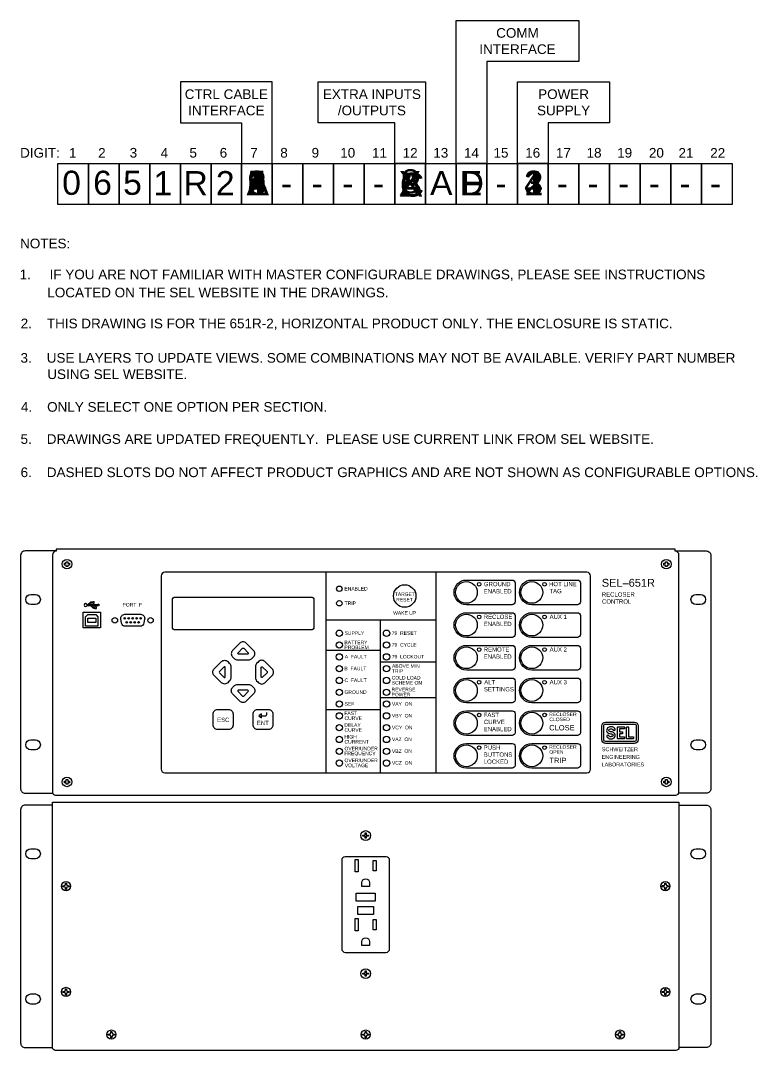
# Model space of a CAD drawing. Extents: x 3 to 47, y 1 to 34.
# Drawn here: x 3 to 23.28, y 5.62 to 33.97 of the extents above; entities that cross this region are included whole.
import ezdxf
from ezdxf.enums import TextEntityAlignment as Align

# ---------------------------------------------------------------- set-up
doc = ezdxf.new("R2010")
doc.units = 0
doc.header["$MEASUREMENT"] = 0
for name, color, linetype in [('1_0_____CONTROL_CABLE_INTE', 7, 'CONTINUOUS'), ('1_1__1__TRADITIONAL_RETROF', 7, 'CONTINUOUS'), ('1_2__2__G_W_VIPER-ST__G_W_', 7, 'CONTINUOUS'), ('1_3__3__ABB_OVR-3_VR3S__15', 7, 'CONTINUOUS'), ('1_4__4__G_W_CTRL_POWER_VIP', 7, 'CONTINUOUS'), ('1_5__5__ABB_JOSLYN_TRIMOD_', 7, 'CONTINUOUS'), ('1_6__6__EATON_NOVA-TS_TRIP', 7, 'CONTINUOUS'), ('1_7__8__SIEMENS_SDR_TRIPLE', 7, 'CONTINUOUS'), ('1_8__9__SIEMENS_SDR_3-PHAS', 7, 'CONTINUOUS'), ('1_9__A__SEL_MULTI-RECLOSER', 7, 'CONTINUOUS'), ('2_0_____EXTRA_INPUTS-OUTPU', 7, 'CONTINUOUS'), ('2_1__X__NONE', 7, 'CONTINUOUS'), ('2_2__8___7__12_VDC_INPUTS_', 7, 'CONTINUOUS'), ('2_3__A___2__125_VDC____5__', 7, 'CONTINUOUS'), ('2_4__B___2__48_VDC____5__1', 7, 'CONTINUOUS'), ('2_5__C___2__220_VDC____5__', 7, 'CONTINUOUS'), ('3_0_____COMMUNICATIONS_INT', 7, 'CONTINUOUS'), ('3_1__D___1__100BASE-FX__EI', 7, 'CONTINUOUS'), ('3_2__E___2__10-100BASE-T__', 7, 'CONTINUOUS'), ('3_3__F___2__100BASE-FX__EI', 7, 'CONTINUOUS'), ('3_4__L___1__10-100BASE-T__', 7, 'CONTINUOUS'), ('4_0_____POWER_SUPPLY_', 7, 'CONTINUOUS'), ('4_1__1__120_VAC__INCLUDES_', 7, 'CONTINUOUS'), ('4_2__2__230_VAC', 7, 'CONTINUOUS'), ('4_3__4__48_VDC', 7, 'CONTINUOUS'), ('4_4__3__125_VDC', 7, 'CONTINUOUS'), ('5_0____DWG', 7, 'CONTINUOUS')]:
    doc.layers.add(name, color=color, linetype=linetype)
doc.styles.add('ARIAL', font='arial.ttf')

msp = doc.modelspace()

# ---------------------------------------------------------------- linework, layer by layer
at = {"layer": '1_0_____CONTROL_CABLE_INTE'}
msp.add_lwpolyline([(4.023, 30.034), (4.867, 30.034), (4.867, 28.909), (4.023, 28.909)], close=True, dxfattribs=at)
at = {"layer": '2_0_____EXTRA_INPUTS-OUTPU'}
msp.add_lwpolyline([(4.023, 30.034), (4.867, 30.034), (4.867, 28.909), (4.023, 28.909)], close=True, dxfattribs=at)
at = {"layer": '3_0_____COMMUNICATIONS_INT'}
msp.add_lwpolyline([(4.023, 30.034), (4.867, 30.034), (4.867, 28.909), (4.023, 28.909)], close=True, dxfattribs=at)
at = {"layer": '4_0_____POWER_SUPPLY_'}
msp.add_lwpolyline([(4.023, 30.034), (4.867, 30.034), (4.867, 28.909), (4.023, 28.909)], close=True, dxfattribs=at)
at = {"layer": '4_1__1__120_VAC__INCLUDES_'}
for points in [[(12.425, 11.548), (12.487, 11.548), (12.487, 11.61), (12.513, 11.61), (12.513, 11.548), (12.575, 11.548), (12.575, 11.522), (12.513, 11.522), (12.513, 11.46), (12.487, 11.46), (12.487, 11.522), (12.425, 11.522)], [(12.29, 10.535), (12.21, 10.535), (12.21, 10.875), (12.29, 10.875)], [(12.71, 10.845), (12.79, 10.845), (12.79, 10.565), (12.71, 10.565)], [(12.235, 9.945), (12.765, 9.945), (12.765, 9.725), (12.235, 9.725)], [(12.285, 9.585), (12.715, 9.585), (12.715, 9.365), (12.285, 9.365)], [(12.21, 9.25), (12.29, 9.25), (12.29, 8.91), (12.21, 8.91)], [(12.71, 9.22), (12.79, 9.22), (12.79, 8.94), (12.71, 8.94)], [(12.425, 7.748), (12.487, 7.748), (12.487, 7.81), (12.513, 7.81), (12.513, 7.748), (12.575, 7.748), (12.575, 7.722), (12.513, 7.722), (12.513, 7.66), (12.487, 7.66), (12.487, 7.722), (12.425, 7.722)]]:
    msp.add_lwpolyline(points, close=True, dxfattribs=at)
for points in [[(11.84, 10.856), (11.84, 8.414, 0.414214), (11.934, 8.32), (13.066, 8.32, 0.414214), (13.16, 8.414), (13.16, 10.856, 0.414214), (13.066, 10.95), (11.934, 10.95, 0.414214)], [(12.395, 10.135), (12.395, 10.24, -1), (12.605, 10.24), (12.605, 10.135)], [(12.395, 8.51), (12.395, 8.615, -1), (12.605, 8.615), (12.605, 8.51)]]:
    msp.add_lwpolyline(points, format="xyb", close=True, dxfattribs=at)
for centre in [(12.5, 11.535), (12.5, 7.735)]:
    msp.add_circle(centre, 0.135, dxfattribs=at)
at = {"layer": '5_0____DWG'}
for points in [[(15.835, 32.847), (15.836, 30.034), (14.992, 30.036), (14.992, 33.972), (18.367, 33.972), (18.367, 32.847)], [(9.085, 30.034), (9.929, 30.034), (9.929, 32.284), (7.398, 32.284), (7.398, 31.159), (9.085, 31.159)], [(14.148, 32.284), (14.148, 30.034), (13.304, 30.034), (13.304, 31.159), (11.195, 31.159), (11.195, 32.284)], [(17.527, 31.159), (17.527, 30.034), (16.679, 30.034), (16.683, 32.284), (19.214, 32.284), (19.214, 31.159)], [(4.867, 28.909), (4.023, 28.909), (4.023, 30.034), (4.867, 30.034)], [(5.71, 28.909), (4.867, 28.909), (4.867, 30.034), (5.71, 30.034)], [(6.554, 28.909), (5.71, 28.909), (5.71, 30.034), (6.554, 30.034)], [(7.398, 28.909), (6.554, 28.909), (6.554, 30.034), (7.398, 30.034)], [(8.242, 28.909), (7.398, 28.909), (7.398, 30.034), (8.242, 30.034)], [(9.085, 28.909), (8.242, 28.909), (8.242, 30.034), (9.085, 30.034)], [(9.929, 28.909), (9.085, 28.909), (9.085, 30.034), (9.929, 30.034)], [(10.773, 28.909), (9.929, 28.909), (9.929, 30.034), (10.773, 30.034)], [(11.617, 28.909), (10.773, 28.909), (10.773, 30.034), (11.617, 30.034)], [(12.46, 28.909), (11.617, 28.909), (11.617, 30.034), (12.46, 30.034)], [(13.304, 28.909), (12.46, 28.909), (12.46, 30.034), (13.304, 30.034)], [(14.148, 28.909), (13.304, 28.909), (13.304, 30.034), (14.148, 30.034)], [(14.992, 28.909), (14.148, 28.909), (14.148, 30.034), (14.992, 30.034)], [(15.836, 28.909), (14.992, 28.909), (14.992, 30.034), (15.836, 30.034)], [(16.683, 28.909), (15.839, 28.909), (15.839, 30.034), (16.683, 30.034)], [(17.523, 28.909), (16.679, 28.909), (16.679, 30.034), (17.523, 30.034)], [(18.37, 28.909), (17.527, 28.909), (17.527, 30.034), (18.37, 30.034)], [(19.214, 28.909), (18.37, 28.909), (18.37, 30.034), (19.214, 30.034)], [(20.058, 28.909), (19.214, 28.909), (19.214, 30.034), (20.058, 30.034)], [(20.902, 28.909), (20.058, 28.909), (20.058, 30.034), (20.902, 30.034)], [(21.742, 28.909), (20.898, 28.909), (20.898, 30.034), (21.742, 30.034)], [(22.586, 28.909), (21.742, 28.909), (21.742, 30.034), (22.586, 30.034)], [(4.302, 19.032), (4.342, 19.032), (4.342, 18.983), (4.302, 18.983), (4.302, 18.942), (4.252, 18.942), (4.252, 18.983), (4.212, 18.983), (4.212, 19.032), (4.252, 19.032), (4.252, 19.072), (4.302, 19.072)], [(20.801, 19.032), (20.841, 19.032), (20.841, 18.983), (20.801, 18.983), (20.801, 18.942), (20.751, 18.942), (20.751, 18.983), (20.711, 18.983), (20.711, 19.032), (20.751, 19.032), (20.751, 19.072), (20.801, 19.072)], [(4.721, 17.685), (5.197, 17.685), (5.197, 17.254), (4.721, 17.254)], [(4.849, 17.522), (5.068, 17.522), (5.068, 17.397), (4.849, 17.397)], [(9.632, 14.889), (9.557, 14.831), (9.632, 14.773)], [(4.302, 13.037), (4.342, 13.037), (4.342, 12.987), (4.302, 12.987), (4.302, 12.947), (4.252, 12.947), (4.252, 12.987), (4.212, 12.987), (4.212, 13.037), (4.252, 13.037), (4.252, 13.077), (4.302, 13.077)], [(20.801, 13.037), (20.841, 13.037), (20.841, 12.987), (20.801, 12.987), (20.801, 12.947), (20.751, 12.947), (20.751, 12.987), (20.711, 12.987), (20.711, 13.037), (20.751, 13.037), (20.751, 13.077), (20.801, 13.077)]]:
    msp.add_lwpolyline(points, close=True, dxfattribs=at)
for points in [[(3.98, 19.37), (3.125, 19.37, 0.414214), (3, 19.245), (3, 12.825, 0.414214), (3.125, 12.7), (3.884, 12.7)], [(21.02, 19.37), (21.875, 19.37, -0.414214), (22, 19.245), (22, 12.825, -0.414214), (21.875, 12.7), (21.116, 12.7)], [(15.273, 18.57), (16.532, 18.57, -0.414214), (16.612, 18.49), (16.612, 17.97, -0.414214), (16.532, 17.89), (15.273, 17.89, -1), (15.273, 18.57, -0.407512)], [(17.073, 18.57), (18.332, 18.57, -0.414214), (18.412, 18.49), (18.412, 17.97, -0.414214), (18.332, 17.89), (17.073, 17.89, -1), (17.073, 18.57, -0.407512)], [(3.282, 18.174), (3.406, 18.174, -1), (3.406, 17.896), (3.282, 17.896, -1), (3.282, 18.174, -0.310654)], [(21.594, 18.174), (21.718, 18.174, -1), (21.718, 17.896), (21.594, 17.896, -1), (21.594, 18.174, -0.310654)], [(4.914, 17.871, -0.201862), (4.928, 17.866), (4.989, 17.805, 0.168101), (5.004, 17.799), (5.046, 17.799), (5.046, 17.783), (5.094, 17.783), (5.094, 17.831), (5.046, 17.831), (5.046, 17.815), (5.012, 17.815, -0.184177), (4.996, 17.821), (4.946, 17.871), (5.13, 17.871), (5.13, 17.855), (5.172, 17.879), (5.13, 17.903), (5.13, 17.887), (4.877, 17.887), (4.926, 17.936, -0.197185), (4.943, 17.943), (4.987, 17.943, 5.727361), (4.987, 17.959), (4.936, 17.959, 0.186912), (4.92, 17.952), (4.862, 17.894, -0.189963), (4.845, 17.887), (4.826, 17.887, 10.010016), (4.826, 17.871), (4.915, 17.871)], [(7.258, 18.101), (10.995, 18.101, -0.414214), (11.075, 18.021), (11.075, 17.276, -0.414214), (10.995, 17.196), (7.258, 17.196, -0.414214), (7.178, 17.276), (7.178, 18.021, -0.414214), (7.258, 18.101, -0.106471)], [(15.273, 17.67), (16.532, 17.67, -0.414214), (16.612, 17.59), (16.612, 17.07, -0.414214), (16.532, 16.99), (15.273, 16.99, -1), (15.273, 17.67, -0.407512)], [(17.073, 17.67), (18.332, 17.67, -0.414214), (18.412, 17.59), (18.412, 17.07, -0.414214), (18.332, 16.99), (17.073, 16.99, -1), (17.073, 17.67, -0.407512)], [(15.273, 16.77), (16.532, 16.77, -0.414214), (16.612, 16.69), (16.612, 16.17, -0.414214), (16.532, 16.09), (15.273, 16.09, -1), (15.273, 16.77, -0.407512)], [(17.073, 16.77), (18.332, 16.77, -0.414214), (18.412, 16.69), (18.412, 16.17, -0.414214), (18.332, 16.09), (17.073, 16.09, -1), (17.073, 16.77, -0.407512)], [(15.273, 15.87), (16.532, 15.87, -0.414214), (16.612, 15.79), (16.612, 15.27, -0.414214), (16.532, 15.19), (15.273, 15.19, -1), (15.273, 15.87, -0.407512)], [(17.073, 15.87), (18.332, 15.87, -0.414214), (18.412, 15.79), (18.412, 15.27, -0.414214), (18.332, 15.19), (17.073, 15.19, -1), (17.073, 15.87, -0.407512)], [(9.632, 14.831), (9.74, 14.831, 0.414214), (9.775, 14.866), (9.775, 14.923)], [(15.273, 14.97), (16.532, 14.97, -0.414214), (16.612, 14.89), (16.612, 14.37, -0.414214), (16.532, 14.29), (15.273, 14.29, -1), (15.273, 14.97, -0.407512)], [(17.073, 14.97), (18.332, 14.97, -0.414214), (18.412, 14.89), (18.412, 14.37, -0.414214), (18.332, 14.29), (17.073, 14.29, -1), (17.073, 14.97, -0.407512)], [(3.282, 14.174), (3.406, 14.174, -1), (3.406, 13.896), (3.282, 13.896, -1), (3.282, 14.174, -0.310654)], [(15.273, 14.07), (16.532, 14.07, -0.414214), (16.612, 13.99), (16.612, 13.47, -0.414214), (16.532, 13.39), (15.273, 13.39, -1), (15.273, 14.07, -0.407512)], [(17.073, 14.07), (18.332, 14.07, -0.414214), (18.412, 13.99), (18.412, 13.47, -0.414214), (18.332, 13.39), (17.073, 13.39, -1), (17.073, 14.07, -0.407512)], [(21.594, 14.174), (21.718, 14.174, -1), (21.718, 13.896), (21.594, 13.896, -1), (21.594, 14.174, -0.310654)], [(3.875, 12.37), (3.125, 12.37, 0.414214), (3, 12.245), (3, 5.825, 0.414214), (3.125, 5.7), (3.876, 5.7)], [(21.125, 12.37), (21.875, 12.37, -0.414214), (22, 12.245), (22, 5.825, -0.414214), (21.875, 5.7), (21.125, 5.7)], [(3.282, 11.174), (3.406, 11.174, -1), (3.406, 10.896), (3.282, 10.896, -1), (3.282, 11.174, -0.310654)], [(21.594, 11.174), (21.718, 11.174, -1), (21.718, 10.896), (21.594, 10.896, -1), (21.594, 11.174, -0.310654)], [(3.282, 7.174), (3.406, 7.174, -1), (3.406, 6.896), (3.282, 6.896, -1), (3.282, 7.174, -0.310654)], [(21.594, 7.174), (21.718, 7.174, -1), (21.718, 6.896), (21.594, 6.896, -1), (21.594, 7.174, -0.310654)]]:
    msp.add_lwpolyline(points, format="xyb", dxfattribs=at)
for points in [[(3.875, 19.261), (3.875, 12.739, 0.411398), (3.965, 12.65), (21.035, 12.65, 0.414214), (21.125, 12.74), (21.125, 19.261, 0.418635), (21.027, 19.36), (21.02, 19.36), (21.02, 19.42), (3.98, 19.42), (3.98, 19.36), (3.975, 19.36, 0.412104)], [(6.97, 18.783, 0.413908), (6.869, 18.683), (6.869, 13.363, 0.415389), (6.97, 13.263), (18.591, 13.262, 0.413117), (18.691, 13.362), (18.691, 18.682, 0.414003), (18.591, 18.782)], [(5.867, 17.626), (6.306, 17.626, -0.466018), (6.415, 17.497), (6.396, 17.387, -0.365766), (6.287, 17.296), (5.891, 17.296, -0.366799), (5.778, 17.383), (5.758, 17.499, -0.459264)], [(9.282, 16.374, 0.176539), (9.36, 16.401), (9.397, 16.437), (9.416, 16.456, 0.414214), (9.416, 16.633), (9.214, 16.834, 0.414214), (9.037, 16.834), (8.836, 16.633, 0.414214), (8.836, 16.456), (8.855, 16.437), (8.892, 16.401, 0.176539), (8.97, 16.374)], [(9.143, 16.69), (9.264, 16.568, -0.66386), (9.247, 16.528), (9.004, 16.528, -0.66386), (8.988, 16.568), (9.109, 16.69, -0.408376)], [(8.788, 15.878, -0.176539), (8.761, 15.799), (8.725, 15.763), (8.706, 15.744, -0.414214), (8.529, 15.744), (8.328, 15.945, -0.414214), (8.328, 16.122), (8.529, 16.323, -0.414214), (8.706, 16.323), (8.725, 16.304), (8.761, 16.268, -0.176539), (8.788, 16.189)], [(8.472, 16.017), (8.594, 15.895, 0.66386), (8.634, 15.912), (8.634, 16.155, 0.66386), (8.594, 16.172), (8.472, 16.05, 0.408376)], [(9.469, 15.878, 0.176539), (9.496, 15.799), (9.532, 15.763), (9.551, 15.744, 0.414214), (9.728, 15.744), (9.929, 15.945, 0.414214), (9.929, 16.122), (9.728, 16.323, 0.414214), (9.551, 16.323), (9.532, 16.304), (9.496, 16.268, 0.176539), (9.469, 16.189)], [(9.784, 16.017), (9.663, 15.895, -0.66386), (9.622, 15.912), (9.622, 16.155, -0.66386), (9.663, 16.172), (9.784, 16.05, -0.408376)], [(9.282, 15.693, -0.176539), (9.36, 15.666), (9.397, 15.63), (9.416, 15.611, -0.414214), (9.416, 15.434), (9.214, 15.233, -0.414214), (9.037, 15.233), (8.836, 15.434, -0.414214), (8.836, 15.611), (8.855, 15.63), (8.892, 15.666, -0.176539), (8.97, 15.693)], [(9.143, 15.377), (9.264, 15.499, 0.66386), (9.247, 15.539), (9.004, 15.539, 0.66386), (8.988, 15.499), (9.109, 15.377, 0.408376)], [(8.424, 15.006), (8.724, 15.006, -0.414214), (8.849, 14.881), (8.849, 14.581, -0.414214), (8.724, 14.456), (8.424, 14.456, -0.414214), (8.299, 14.581), (8.299, 14.881, -0.414214)], [(9.523, 15.006), (9.823, 15.006, -0.414214), (9.948, 14.881), (9.948, 14.581, -0.414214), (9.823, 14.456), (9.523, 14.456, -0.414214), (9.398, 14.581), (9.398, 14.881, -0.414214)], [(20, 14.175, -0.414214), (19.899, 14.074), (19.1, 14.074, -0.414214), (18.999, 14.175), (18.999, 14.555, -0.414214), (19.1, 14.656), (19.899, 14.656, -0.414214), (20, 14.555)], [(19.946, 14.175, -0.414214), (19.899, 14.128), (19.1, 14.128, -0.414214), (19.053, 14.175), (19.053, 14.555, -0.414214), (19.1, 14.602), (19.899, 14.602, -0.414214), (19.946, 14.555)], [(19.246, 14.532, 0.192116), (19.161, 14.498, 0.12608), (19.134, 14.447, 0.336344), (19.182, 14.354, 0.087668), (19.251, 14.335, -0.022201), (19.271, 14.332, -0.039737), (19.286, 14.327, -0.23043), (19.311, 14.303, -0.182747), (19.308, 14.283, -0.221111), (19.262, 14.258, -0.058363), (19.234, 14.257, -0.13415), (19.204, 14.272, 0.006668), (19.187, 14.292, 0.085557), (19.184, 14.295, 0.231613), (19.143, 14.292, 0.170757), (19.136, 14.281, 0.118457), (19.138, 14.265, 0.153081), (19.172, 14.221, 0.186266), (19.258, 14.196, 0.192116), (19.343, 14.23, 0.12608), (19.369, 14.281, 0.336344), (19.321, 14.374, 0.087668), (19.253, 14.393, -0.022201), (19.232, 14.397, -0.039737), (19.218, 14.401, -0.23043), (19.193, 14.426, -0.182747), (19.195, 14.445, -0.221111), (19.241, 14.471, -0.058363), (19.27, 14.471, -0.13415), (19.3, 14.456, 0.006668), (19.316, 14.436, 0.085557), (19.319, 14.433, 0.231613), (19.36, 14.437, 0.170757), (19.368, 14.447, 0.118457), (19.366, 14.463, 0.153081), (19.331, 14.507, 0.186266)], [(19.486, 14.334), (19.486, 14.257), (19.612, 14.257, -0.424366), (19.627, 14.242), (19.627, 14.214, -0.404134), (19.612, 14.199), (19.445, 14.199, -0.432614), (19.429, 14.216), (19.429, 14.51, -0.396049), (19.445, 14.527), (19.612, 14.527, -0.424366), (19.627, 14.512), (19.627, 14.484, -0.404134), (19.612, 14.469), (19.486, 14.469), (19.486, 14.392), (19.559, 14.392, -0.353971), (19.57, 14.379), (19.57, 14.379), (19.57, 14.347, -0.353971), (19.559, 14.334)], [(19.695, 14.527), (19.723, 14.527, -0.432614), (19.739, 14.51), (19.739, 14.257), (19.862, 14.257, -0.424366), (19.877, 14.242), (19.877, 14.214, -0.404134), (19.862, 14.199), (19.695, 14.199, -0.432614), (19.679, 14.216), (19.679, 14.51, -0.396049)], [(3.875, 5.709), (3.875, 12.45), (21.125, 12.45), (21.125, 5.71, -0.414214), (21.035, 5.62), (3.965, 5.62, -0.411398)]]:
    msp.add_lwpolyline(points, format="xyb", close=True, dxfattribs=at)
for points in [[(11.403, 18.783), (11.403, 13.263)], [(14.429, 18.782), (14.429, 13.262)], [(4.849, 17.617), (5.069, 17.617), (5.126, 17.56), (5.126, 17.302), (4.791, 17.302), (4.791, 17.56), (4.849, 17.617)], [(11.403, 17.476), (14.429, 17.476)], [(12.911, 13.262), (12.911, 17.476)], [(11.403, 16.635), (12.911, 16.635)], [(14.429, 16.31), (12.911, 16.31)], [(12.911, 15.335), (14.429, 15.335)], [(11.403, 15.01), (12.911, 15.01)], [(4.164, 10.155), (4.196, 10.156), (4.223, 10.167), (4.234, 10.193), (4.235, 10.226), (4.265, 10.226), (4.266, 10.193), (4.277, 10.167), (4.304, 10.156), (4.336, 10.155), (4.336, 10.125), (4.304, 10.124), (4.277, 10.113), (4.266, 10.087), (4.265, 10.054), (4.235, 10.054), (4.234, 10.087), (4.223, 10.113), (4.196, 10.124), (4.164, 10.125), (4.164, 10.155)], [(20.664, 10.156), (20.696, 10.156), (20.723, 10.167), (20.734, 10.194), (20.735, 10.227), (20.765, 10.227), (20.766, 10.194), (20.777, 10.167), (20.804, 10.156), (20.836, 10.155), (20.836, 10.126), (20.804, 10.125), (20.777, 10.114), (20.766, 10.087), (20.765, 10.054), (20.735, 10.054), (20.734, 10.087), (20.723, 10.114), (20.696, 10.125), (20.664, 10.126), (20.664, 10.155)], [(4.164, 7.246), (4.196, 7.246), (4.223, 7.257), (4.234, 7.284), (4.235, 7.317), (4.265, 7.317), (4.266, 7.284), (4.277, 7.257), (4.304, 7.246), (4.336, 7.245), (4.336, 7.216), (4.304, 7.215), (4.277, 7.204), (4.266, 7.177), (4.265, 7.144), (4.235, 7.144), (4.234, 7.177), (4.223, 7.204), (4.196, 7.215), (4.164, 7.216), (4.164, 7.245)], [(20.663, 7.246), (20.696, 7.246), (20.722, 7.257), (20.734, 7.284), (20.735, 7.317), (20.764, 7.317), (20.765, 7.284), (20.776, 7.257), (20.803, 7.246), (20.836, 7.245), (20.836, 7.216), (20.803, 7.215), (20.776, 7.204), (20.765, 7.177), (20.764, 7.144), (20.735, 7.144), (20.734, 7.177), (20.722, 7.204), (20.696, 7.215), (20.663, 7.216), (20.663, 7.245)], [(5.414, 6.071), (5.446, 6.071), (5.473, 6.082), (5.484, 6.109), (5.485, 6.142), (5.515, 6.142), (5.516, 6.109), (5.527, 6.082), (5.554, 6.071), (5.586, 6.07), (5.586, 6.041), (5.554, 6.04), (5.527, 6.029), (5.516, 6.002), (5.515, 5.969), (5.485, 5.969), (5.484, 6.002), (5.473, 6.029), (5.446, 6.04), (5.414, 6.041), (5.414, 6.07)], [(12.414, 6.071), (12.446, 6.071), (12.473, 6.082), (12.484, 6.109), (12.485, 6.142), (12.515, 6.142), (12.516, 6.109), (12.527, 6.082), (12.554, 6.071), (12.586, 6.07), (12.586, 6.041), (12.554, 6.04), (12.527, 6.029), (12.516, 6.002), (12.515, 5.969), (12.485, 5.969), (12.484, 6.002), (12.473, 6.029), (12.446, 6.04), (12.414, 6.041), (12.414, 6.07)], [(19.414, 6.071), (19.446, 6.071), (19.473, 6.082), (19.484, 6.109), (19.485, 6.142), (19.515, 6.142), (19.516, 6.109), (19.527, 6.082), (19.554, 6.071), (19.586, 6.07), (19.586, 6.041), (19.554, 6.04), (19.527, 6.029), (19.516, 6.002), (19.515, 5.969), (19.485, 5.969), (19.484, 6.002), (19.473, 6.029), (19.446, 6.04), (19.414, 6.041), (19.414, 6.07)]]:
    msp.add_lwpolyline(points, dxfattribs=at)
for centre, radius in [((4.277, 19.007), 0.132), ((20.777, 19.007), 0.132), ((13.574, 18.13), 0.31), ((15.273, 18.23), 0.3), ((15.624, 18.455), 0.0499), ((17.073, 18.23), 0.3), ((17.424, 18.455), 0.0499), ((11.774, 18.33), 0.0749), ((11.774, 17.93), 0.0749), ((15.273, 17.33), 0.3), ((15.624, 17.555), 0.0499), ((17.073, 17.33), 0.3), ((17.424, 17.555), 0.0499), ((5.594, 17.461), 0.076), ((5.868, 17.517), 0.021), ((5.923, 17.405), 0.021), ((5.977, 17.517), 0.021), ((6.032, 17.405), 0.021), ((6.086, 17.517), 0.021), ((6.141, 17.405), 0.021), ((6.195, 17.517), 0.021), ((6.25, 17.405), 0.021), ((6.304, 17.517), 0.021), ((6.578, 17.461), 0.076), ((11.774, 17.105), 0.0874), ((13.074, 17.105), 0.0874), ((11.774, 16.78), 0.0874), ((13.074, 16.78), 0.0874), ((15.273, 16.43), 0.3), ((17.073, 16.43), 0.3), ((11.774, 16.455), 0.0874), ((13.074, 16.455), 0.0874), ((15.624, 16.655), 0.0499), ((17.424, 16.655), 0.0499), ((11.774, 16.13), 0.0874), ((13.074, 16.13), 0.0874), ((11.774, 15.805), 0.0874), ((13.074, 15.805), 0.0874), ((15.273, 15.53), 0.3), ((15.624, 15.755), 0.0499), ((17.073, 15.53), 0.3), ((17.424, 15.755), 0.0499), ((11.774, 15.48), 0.0874), ((13.074, 15.48), 0.0874), ((11.774, 15.155), 0.0874), ((13.074, 15.155), 0.0874), ((11.774, 14.83), 0.0874), ((13.074, 14.83), 0.0874), ((15.273, 14.63), 0.3), ((15.624, 14.855), 0.0499), ((17.073, 14.63), 0.3), ((17.424, 14.855), 0.0499), ((11.774, 14.505), 0.0874), ((13.074, 14.505), 0.0874), ((11.774, 14.18), 0.0874), ((13.074, 14.18), 0.0874), ((11.774, 13.855), 0.0874), ((13.074, 13.855), 0.0874), ((15.273, 13.73), 0.3), ((15.624, 13.955), 0.0499), ((17.073, 13.73), 0.3), ((17.424, 13.955), 0.0499), ((11.774, 13.53), 0.0874), ((13.074, 13.53), 0.0874), ((4.277, 13.012), 0.132), ((20.777, 13.012), 0.132), ((4.25, 10.141), 0.126), ((20.75, 10.141), 0.126), ((4.25, 7.231), 0.126), ((20.75, 7.23), 0.126), ((5.5, 6.056), 0.126), ((12.5, 6.056), 0.126), ((19.5, 6.056), 0.126)]:
    msp.add_circle(centre, radius, dxfattribs=at)

# ---------------------------------------------------------------- texts
at = {"layer": '1_1__1__TRADITIONAL_RETROF', "style": 'ARIAL'}
msp.add_text('1', height=0.664, dxfattribs=at).set_placement((9.273, 29.164))
at = {"layer": '1_2__2__G_W_VIPER-ST__G_W_', "style": 'ARIAL'}
msp.add_text('2', height=0.664, dxfattribs=at).set_placement((9.257, 29.164))
at = {"layer": '1_3__3__ABB_OVR-3_VR3S__15', "style": 'ARIAL'}
msp.add_text('3', height=0.664, dxfattribs=at).set_placement((9.245, 29.175))
at = {"layer": '1_4__4__G_W_CTRL_POWER_VIP', "style": 'ARIAL'}
msp.add_text('4', height=0.664, dxfattribs=at).set_placement((9.272, 29.164))
at = {"layer": '1_5__5__ABB_JOSLYN_TRIMOD_', "style": 'ARIAL'}
msp.add_text('5', height=0.664, dxfattribs=at).set_placement((9.245, 29.175))
at = {"layer": '1_6__6__EATON_NOVA-TS_TRIP', "style": 'ARIAL'}
msp.add_text('6', height=0.664, dxfattribs=at).set_placement((9.249, 29.175))
at = {"layer": '1_7__8__SIEMENS_SDR_TRIPLE', "style": 'ARIAL'}
msp.add_text('8', height=0.664, dxfattribs=at).set_placement((9.246, 29.175))
at = {"layer": '1_8__9__SIEMENS_SDR_3-PHAS', "style": 'ARIAL'}
msp.add_text('9', height=0.664, dxfattribs=at).set_placement((9.245, 29.175))
at = {"layer": '1_9__A__SEL_MULTI-RECLOSER', "style": 'ARIAL'}
msp.add_text('A', height=0.664, dxfattribs=at).set_placement((9.22, 29.164))
at = {"layer": '2_1__X__NONE', "style": 'ARIAL'}
msp.add_text('X', height=0.664, dxfattribs=at).set_placement((13.409, 29.164))
at = {"layer": '2_2__8___7__12_VDC_INPUTS_', "style": 'ARIAL'}
msp.add_text('8', height=0.664, dxfattribs=at).set_placement((13.475, 29.215))
at = {"layer": '2_3__A___2__125_VDC____5__', "style": 'ARIAL'}
msp.add_text('A', height=0.664, dxfattribs=at).set_placement((13.439, 29.124))
at = {"layer": '2_4__B___2__48_VDC____5__1', "style": 'ARIAL'}
msp.add_text('B', height=0.664, dxfattribs=at).set_placement((13.439, 29.124))
at = {"layer": '2_5__C___2__220_VDC____5__', "style": 'ARIAL'}
msp.add_text('C', height=0.664, dxfattribs=at).set_placement((13.439, 29.124))
at = {"layer": '3_1__D___1__100BASE-FX__EI', "style": 'ARIAL'}
msp.add_text('D', height=0.664, dxfattribs=at).set_placement((15.084, 29.164))
at = {"layer": '3_2__E___2__10-100BASE-T__', "style": 'ARIAL'}
msp.add_text('E', height=0.664, dxfattribs=at).set_placement((15.089, 29.164))
at = {"layer": '3_3__F___2__100BASE-FX__EI', "style": 'ARIAL'}
msp.add_text('F', height=0.664, dxfattribs=at).set_placement((15.119, 29.164))
at = {"layer": '3_4__L___1__10-100BASE-T__', "style": 'ARIAL'}
msp.add_text('L', height=0.664, dxfattribs=at).set_placement((15.122, 29.164))
at = {"layer": '4_1__1__120_VAC__INCLUDES_', "style": 'ARIAL'}
msp.add_text('1', height=0.664, dxfattribs=at).set_placement((16.869, 29.164))
at = {"layer": '4_2__2__230_VAC', "style": 'ARIAL'}
msp.add_text('2', height=0.664, dxfattribs=at).set_placement((16.875, 29.164))
at = {"layer": '4_3__4__48_VDC', "style": 'ARIAL'}
msp.add_text('4', height=0.664, dxfattribs=at).set_placement((16.862, 29.164))
at = {"layer": '4_4__3__125_VDC', "style": 'ARIAL'}
msp.add_text('3', height=0.664, dxfattribs=at).set_placement((16.862, 29.175))
at = {"layer": '5_0____DWG', "style": 'ARIAL'}
for s, p in [('COMM', (16.679, 33.5)), ('INTERFACE', (16.679, 33.053)), ('CTRL CABLE', (8.663, 31.813)), ('EXTRA INPUTS', (12.671, 31.813)), ('POWER', (17.948, 31.813)), ('INTERFACE', (8.663, 31.365)), ('/OUTPUTS', (12.671, 31.365)), ('SUPPLY', (17.948, 31.365))]:
    msp.add_text(s, height=0.2655, dxfattribs=at).set_placement(p, align=Align.CENTER)
for s, height, p in [('DIGIT:', 0.2655, (2.987, 30.2)), ('1', 0.266, (4.332, 30.196)), ('2', 0.266, (5.134, 30.196)), ('3', 0.266, (6.003, 30.2)), ('4', 0.266, (6.854, 30.196)), ('5', 0.266, (7.648, 30.2)), ('6', 0.266, (8.481, 30.2)), ('7', 0.266, (9.321, 30.196)), ('8', 0.266, (10.148, 30.2)), ('9', 0.266, (11.011, 30.2)), ('10', 0.2655, (11.799, 30.2)), ('11', 0.2655, (12.673, 30.196)), ('12', 0.2655, (13.517, 30.196)), ('13', 0.2655, (14.361, 30.2)), ('14', 0.2655, (15.205, 30.196)), ('15', 0.2655, (16.018, 30.2)), ('16', 0.2655, (16.892, 30.2)), ('17', 0.2655, (17.736, 30.196)), ('18', 0.2655, (18.58, 30.2)), ('19', 0.2655, (19.423, 30.2)), ('20', 0.2655, (20.297, 30.2)), ('21', 0.2655, (21.111, 30.196)), ('22', 0.2655, (21.984, 30.196)), ('0', 0.664, (4.145, 29.175)), ('6', 0.664, (4.997, 29.175)), ('5', 0.664, (5.822, 29.175)), ('1', 0.664, (6.66, 29.164)), ('R', 0.664, (7.484, 29.164)), ('2', 0.664, (8.376, 29.164)), ('A', 0.664, (14.272, 29.167)), ('-', 0.664, (10.165, 29.164)), ('-', 0.664, (11.009, 29.164)), ('-', 0.664, (11.853, 29.164)), ('-', 0.664, (12.697, 29.164)), ('-', 0.664, (16.072, 29.164)), ('-', 0.664, (17.76, 29.164)), ('-', 0.664, (18.603, 29.164)), ('-', 0.664, (19.447, 29.164)), ('-', 0.664, (20.291, 29.164)), ('-', 0.664, (21.135, 29.164)), ('-', 0.664, (21.978, 29.164)), ('NOTES:', 0.2655, (2.986, 27.703)), ('1.     IF YOU ARE NOT FAMILIAR WITH MASTER CONFIGURABLE DRAWINGS, PLEASE SEE INSTRUCTIONS', 0.2655, (2.974, 26.851)), ('       LOCATED ON THE SEL WEBSITE IN THE DRAWINGS.', 0.2655, (3.014, 26.353)), ('2.    THIS DRAWING IS FOR THE 651R-2, HORIZONTAL PRODUCT ONLY. THE ENCLOSURE IS STATIC.', 0.2655, (3.003, 25.501)), ('3.    USE LAYERS TO UPDATE VIEWS. SOME COMBINATIONS MAY NOT BE AVAILABLE. VERIFY PART NUMBER', 0.2655, (2.998, 24.553)), ('       USING SEL WEBSITE.', 0.2655, (3.014, 24.103)), ('4.    ONLY SELECT ONE OPTION PER SECTION.', 0.2655, (3.009, 23.203)), ('5.    DRAWINGS ARE UPDATED FREQUENTLY.  PLEASE USE CURRENT LINK FROM SEL WEBSITE.', 0.2655, (2.999, 22.319)), ('6.    DASHED SLOTS DO NOT AFFECT PRODUCT GRAPHICS AND ARE NOT SHOWN AS CONFIGURABLE OPTIONS.', 0.2655, (3, 21.403)), ('GROUND', 0.118, (15.754, 18.399)), ('HOT LINE', 0.118, (17.549, 18.399)), ('SEL–651R', 0.2163, (19, 18.386)), ('ENABLED', 0.0983, (11.913, 18.281)), ('TARGET', 0.0983, (13.3, 18.132)), ('ENABLED', 0.118, (15.749, 18.203)), ('TAG', 0.118, (17.559, 18.205)), ('RECLOSER', 0.118, (19, 18.113)), ('PORT  F', 0.0983, (5.804, 17.841)), ('TRIP', 0.0983, (11.92, 17.882)), ('RESET', 0.0983, (13.34, 17.979)), ('CONTROL', 0.118, (19.006, 17.919)), ('WAKE UP', 0.0983, (13.256, 17.615)), ('RECLOSE', 0.118, (15.75, 17.499)), ('AUX 1', 0.118, (17.563, 17.499)), ('ENABLED', 0.118, (15.749, 17.303)), ('SUPPLY', 0.0983, (11.918, 17.061)), ('79  RESET', 0.0983, (13.217, 17.061)), ('PROBLEM', 0.0983, (11.913, 16.667)), ('BATTERY', 0.0983, (11.914, 16.804)), ('79  CYCLE', 0.0983, (13.217, 16.736)), ('A  FAULT', 0.0983, (11.924, 16.411)), ('79  LOCKOUT', 0.09833, (13.217, 16.411)), ('REMOTE', 0.118, (15.75, 16.599)), ('ENABLED', 0.118, (15.749, 16.403)), ('AUX 2', 0.118, (17.563, 16.599)), ('B  FAULT', 0.0983, (11.914, 16.086)), ('ABOVE MIN', 0.0983, (13.224, 16.155)), ('TRIP', 0.0983, (13.22, 16.015)), ('COLD LOAD', 0.0983, (13.217, 15.83)), ('C  FAULT', 0.0983, (11.917, 15.761)), ('SCHEME ON', 0.0983, (13.218, 15.692)), ('REVERSE', 0.0983, (13.213, 15.505)), ('ALT', 0.118, (15.762, 15.697)), ('SETTINGS', 0.118, (15.755, 15.505)), ('AUX 3', 0.118, (17.563, 15.699)), ('GROUND', 0.0983, (11.916, 15.436)), ('POWER', 0.0983, (13.213, 15.367)), ('SEF', 0.0983, (11.918, 15.111)), ('VAY  ON', 0.0983, (13.223, 15.111)), ('ESC', 0.118, (8.41, 14.662)), ('FAST', 0.0983, (11.912, 14.855)), ('CURVE', 0.0983, (11.917, 14.717)), ('VBY  ON', 0.0983, (13.223, 14.786)), ('FAST', 0.118, (15.749, 14.799)), ('RECLOSER', 0.0983, (17.552, 14.824)), ('CLOSED', 0.0983, (17.556, 14.685)), ('ENT', 0.118, (9.504, 14.576)), ('DELAY', 0.0983, (11.913, 14.529)), ('CURVE', 0.0983, (11.917, 14.392)), ('VCY  ON', 0.0983, (13.223, 14.461)), ('CURVE', 0.118, (15.754, 14.605)), ('ENABLED', 0.118, (15.749, 14.408)), ('CLOSE', 0.1475, (17.552, 14.431)), ('HIGH', 0.0983, (11.913, 14.205)), ('VAZ  ON', 0.0983, (13.223, 14.136)), ('CURRENT', 0.0983, (11.917, 14.067)), ('OVER/UNDER', 0.0983, (11.917, 13.881)), ('VBZ  ON', 0.0983, (13.223, 13.811)), ('PUSH', 0.118, (15.75, 13.899)), ('RECLOSER', 0.0983, (17.552, 13.924)), ('SCHWEITZER', 0.1077, (19, 13.856)), ('FREQUENCY', 0.0983, (11.912, 13.748)), ('OVER/UNDER', 0.0983, (11.917, 13.556)), ('BUTTONS', 0.118, (15.75, 13.705)), ('LOCKED', 0.118, (15.75, 13.511)), ('OPEN', 0.0983, (17.556, 13.785)), ('TRIP', 0.1475, (17.558, 13.529)), ('ENGINEERING', 0.10766, (18.995, 13.645)), ('VOLTAGE', 0.0983, (11.923, 13.417)), ('VCZ  ON', 0.0983, (13.223, 13.486)), ('LABORATORIES', 0.10766, (18.995, 13.438))]:
    msp.add_text(s, height=height, dxfattribs=at).set_placement(p)

doc.saveas('drawing.dxf')
